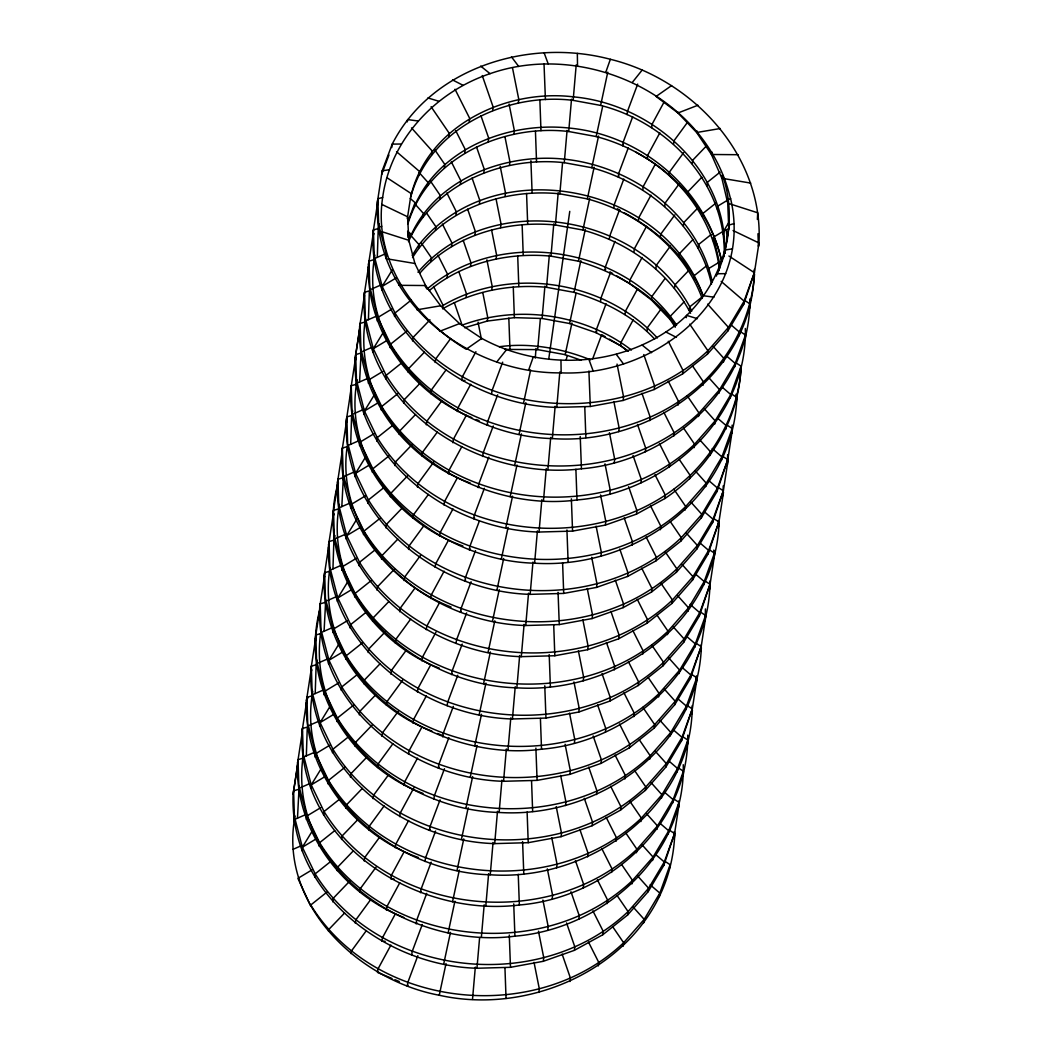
<?xml version="1.0" encoding="UTF-8"?>
<svg xmlns="http://www.w3.org/2000/svg" width="1052" height="1052" viewBox="0 0 1052 1052"><rect width="100%" height="100%" fill="white"/><g stroke="black" fill="none" stroke-linecap="round" stroke-linejoin="round"><path stroke-width="1.5" d="M674.582 831.79L674.7 834.959C669.769 950.6 544.844 1018.888 439.249 995.245C358.022 980.043 278.07 904.062 295.073 815.957M297.479 818.193L299.149 786.331M303.581 755.178L302.844 758.255C288.393 871.516 412.647 949.864 514.928 936.162C602.296 929.153 685.72 856.17 683.248 764.712M306.342 755.875L307.276 727.09L302.476 728.484L301.977 731.942C297.782 843.717 416.973 917.765 519.359 904.996C606.215 897.974 689.126 826.004 687.745 735.138M312.812 691.322C294.205 792.524 396.854 872.66 490.245 874.764C587.976 881.707 692.4 809.448 692.242 705.563M315.205 693.557L316.152 664.772L317.244 660.169M321.32 630.543L320.584 633.62C306.987 733.428 406.927 810.106 499.121 812.46C595.919 818.732 697.108 750.313 701.316 648.019L701.184 644.837M324.082 631.239L325.752 599.39M330.183 568.225L329.447 571.302C315.008 684.563 439.249 762.91 541.53 749.208C627.899 742.16 710.231 671.202 709.982 580.941M332.945 568.922L333.892 540.149L334.983 535.534M339.415 504.381C320.807 605.584 423.456 685.72 516.861 687.824C613.658 694.11 714.847 625.677 719.055 523.383L718.555 526.842L718.292 520.49M341.821 506.604L343.491 474.754M350.684 444.299L351.618 415.514L352.722 410.898M357.154 379.746C338.547 480.948 441.196 561.084 534.6 563.188C631.384 569.474 732.587 501.054 736.794 398.747L736.663 395.578M359.56 381.981L361.23 350.119M365.662 318.966L364.926 322.043C350.487 435.304 474.728 513.652 577.009 499.95C664.377 492.941 747.801 419.958 745.329 328.5M368.424 319.663L369.357 290.878L364.557 292.272L364.058 295.73C359.863 407.505 479.055 481.553 581.44 468.784C668.296 461.762 751.207 389.792 749.826 298.926M374.893 255.11C356.286 356.312 458.935 436.448 552.326 438.566C646.98 445.575 748.8 377.26 754.034 277.583L754.337 269.365M377.3 257.345L378.233 228.56L379.325 223.958M732.442 248.864L725.393 249.929L724.894 253.387L728.747 228.468L727.734 203.181L721.896 178.288L722.395 174.816C742.607 232.584 716.675 299.268 665.863 331.985C611.62 367.635 538.466 369.383 481.737 338.389L466.194 349.251C414.304 318.23 372.895 260.238 382.665 197.408C390.542 139.456 435.475 91.866 490.061 73.666C585.254 40.2 705.642 96.192 729.983 196.763L730.614 198.683C754.258 299.583 654.896 376.853 561.15 372.855C468.179 374.118 373.25 300.412 377.366 202.26L377.852 198.802L382.665 197.408M475.32 967.117L472.506 999.4M479.62 937.556L476.95 968.248C384.769 965.815 289.116 892.32 293.113 794.26L297.94 762.792L293.113 794.26M484.183 904.799L481.382 937.082M488.628 873.647L485.814 905.93M493.059 842.481L490.245 874.764M497.491 811.329L494.69 843.612C402.508 841.192 306.855 767.697 310.853 669.624L311.339 666.166L316.152 664.772M535.271 358.101L536.033 348.488M501.922 780.163L499.121 812.46M540.347 318.94L537.664 349.619L505.157 349.409M506.354 749.011L503.553 781.294C411.371 778.874 315.718 705.379 319.716 607.32L320.202 603.848L325.015 602.454M544.91 286.183L542.096 318.467L514.375 317.651L487.273 321.07L464.629 327.724M510.799 717.858L507.984 750.142M549.341 255.018L546.54 287.301C510.693 283.961 473.926 290.746 442.616 308.841L443.116 305.382L433.542 286.407M515.23 686.693L512.416 718.976C420.248 716.557 324.581 643.061 328.579 545.002L329.079 541.53L333.892 540.149M553.773 223.866L550.972 256.149C507.971 252.112 462.696 262.658 429.137 290.694M519.662 655.541L516.861 687.824M558.204 192.7L555.403 224.983C506.249 220.276 452.807 235.122 419.735 273.31M524.093 624.375L521.292 656.658C429.111 654.239 333.458 580.743 337.455 482.684L337.942 479.225L342.755 477.832M562.518 163.152L559.835 193.831C504.579 188.203 442.866 208.822 412.555 257.582M528.538 593.223L525.724 625.506C433.542 623.086 337.889 549.591 341.887 451.518L342.387 448.06L347.186 446.666C336.772 516.4 388.162 582.821 451.058 607.043M567.081 130.395L564.266 162.679C503.329 155.933 434.41 183.298 408.478 241.671M532.97 562.07L530.155 594.354C437.987 591.921 342.321 518.426 346.318 420.366L346.818 416.908L351.618 415.514M571.512 99.23L568.711 131.513C503.29 123.781 428.059 157.392 407.913 223.774M537.401 530.905L534.6 563.188M576.207 64.869L573.143 100.361C505.973 92.181 429.374 128.318 410.688 197.04C426.691 126.253 505.604 88.486 573.629 96.889C652.201 103.964 727.695 170.529 724.67 253.006M541.833 499.753L539.032 532.036C446.85 529.603 351.197 456.121 355.195 358.048L360.021 326.593L355.195 358.048M546.264 468.587L543.463 500.87M550.709 437.435L547.895 469.718M555.14 406.269L552.326 438.566M559.835 371.921L556.771 407.4C464.589 404.981 368.936 331.485 372.934 233.426L373.421 229.954L378.233 228.56M403.81 917.397C342.018 893.608 294.797 830.528 297.545 763.108L298.032 759.636L302.844 758.255M418.486 857.525C354.024 834.867 303.528 770.537 306.408 700.79L306.908 697.318L311.721 695.937M315.284 638.472L320.11 607.004L319.624 610.476C299.557 686.654 351.5 767.158 422.996 793.379M431.859 731.061C369.383 707.588 321.373 644.153 324.147 576.154L324.647 572.696L329.447 571.302M333.024 513.836L337.85 482.381L337.363 485.84C317.441 561.452 368.502 641.51 439.276 668.138M462.827 545.935C398.366 523.291 347.87 458.961 350.75 389.214L351.25 385.742L356.063 384.361M470.244 483.013C406.427 460.105 356.786 396.052 359.626 326.896L360.113 323.424L364.926 322.043M471.848 417.657C411.477 393.172 365.794 330.907 368.489 264.578L368.989 261.12L373.802 259.726M301.885 735.098L302.371 731.64L297.545 763.108M306.316 703.946L306.645 701.631M324.055 579.31L324.542 575.852L319.716 607.32M328.487 548.158L328.816 545.843M341.795 454.688L342.281 451.216L337.455 482.684M346.226 423.522L346.555 421.221M363.966 298.899L364.452 295.428L359.626 326.896M368.397 267.734L368.726 265.433M294.586 822.69L293.6 790.802L298.413 789.408M299.031 791.538L298.032 759.636M303.463 760.372L302.476 728.484M307.894 729.22L306.908 697.318M312.326 698.068L311.339 666.166M316.77 666.902L315.771 635.013L320.584 633.62M321.202 635.75L320.202 603.848M325.633 604.584L324.647 572.696M330.065 573.432L329.079 541.53M334.497 542.28L333.51 510.378L338.323 508.984M338.941 511.114L337.942 479.225M343.373 479.962L342.387 448.06M347.804 448.796L346.818 416.908M352.236 417.644L351.25 385.742M356.681 386.478L355.681 354.59L360.494 353.196M361.112 355.326L360.113 323.424M365.544 324.174L364.557 292.272M369.975 293.008L368.989 261.12M374.407 261.856L373.421 229.954M378.851 230.69L377.852 198.802M391.725 147.569L392.225 144.111C431.754 66.802 529.919 37.833 610.357 59.293C692.637 79.387 763.673 155.183 758.965 242.959L758.466 246.431L757.953 233.728M301.858 850.673L302.358 847.215L295.086 819.232L304.87 814.958M306.29 819.508L306.789 816.05L299.518 788.079L309.301 783.793M310.721 788.356L311.221 784.897L303.949 756.914L313.733 752.64M315.166 757.203L315.653 753.732L308.394 725.762L319.65 720.83M319.598 726.038L320.084 722.579L312.825 694.596L324.082 689.678M324.029 694.885L324.529 691.427L317.257 663.444L327.04 659.17M328.461 663.72L328.96 660.261L321.688 632.291L331.472 628.005M332.905 632.568L333.392 629.109L326.12 601.126L337.39 596.208M337.337 601.415L337.823 597.944L330.565 569.974L341.821 565.042M341.768 570.25L342.255 566.791L334.996 538.808L346.253 533.89M346.2 539.097L346.7 535.626L339.428 507.656L349.211 503.382M350.632 507.932L351.131 504.473L343.859 476.49L355.129 471.572M355.076 476.78L355.563 473.321L348.304 445.338L359.56 440.42M359.508 445.614L359.994 442.156L352.736 414.186L363.992 409.254M363.939 414.462L364.439 411.003L357.167 383.02L366.951 378.746M368.371 383.309L368.871 379.838L361.599 351.868L371.382 347.594M372.816 352.144L373.302 348.685L366.03 320.702L375.814 316.428M377.247 320.991L377.734 317.533L370.475 289.55L381.731 284.632M381.679 289.826L382.165 286.368L374.906 258.397L386.163 253.466M386.11 258.674L386.61 255.215L379.338 227.232L381.731 226.193M407.295 121.874L407.624 119.573L417.854 120.967M310.629 905.877L297.913 878.367L311.944 869.925M314.693 877.315L315.179 873.857L302.358 847.215L312.483 830.725M319.124 846.163L319.611 842.705L306.789 816.05L320.807 807.607M323.556 814.998L324.055 811.539L311.221 784.897L321.347 768.407M327.987 783.845L328.487 780.387L315.653 753.732L329.67 745.289M332.432 752.693L332.919 749.221L320.084 722.579L330.223 706.089M336.864 721.527L337.35 718.069L324.529 691.427L338.547 682.972M341.295 690.375L341.795 686.903L328.96 660.261L339.086 643.771M345.727 659.209L346.226 655.751L333.392 629.109L347.41 620.654M350.171 628.057L350.658 624.599L337.823 597.944L347.962 581.454M354.603 596.892L355.089 593.433L342.255 566.791L356.286 558.349M359.034 565.739L359.521 562.281L346.7 535.626L356.825 519.149M363.466 534.587L363.966 531.115L351.131 504.473L365.149 496.031M367.898 503.421L368.397 499.963L355.563 473.321L365.702 456.831M372.342 472.269L372.829 468.811L359.994 442.156L374.025 433.713M376.774 441.104L377.26 437.645L364.439 411.003L374.565 394.513M381.205 409.951L381.705 406.493L368.871 379.838L382.889 371.395M385.637 378.799L386.137 375.327L373.302 348.685L383.441 332.195M390.082 347.633L390.568 344.175L377.734 317.533L391.765 309.078M394.513 316.481L395 313.009L382.165 286.368L392.304 269.877M398.945 285.316L399.313 282.725M410.148 237.252C434.91 179.195 504.684 152.658 564.766 159.207C632.081 166.269 698.133 213.937 712.375 282.304M414.58 206.1C439.341 148.043 509.115 121.493 569.198 128.055C641.089 134.748 704.814 188.308 721.12 259.081L721.738 260.988L719.358 262.04L719.055 270.246M419.025 174.934L419.511 171.476L396.565 151.725M418.538 248.101L419.025 244.643C494.374 150.515 664.259 184.126 703.354 296.48C689.402 259.265 658.762 231.256 624.323 212.859M422.97 216.949L423.469 213.49L414.698 203.694M427.401 185.796L427.901 182.325L419.13 172.541M431.833 154.631L432.333 151.172L411.516 127.923M328.513 931.217L328.763 929.495L344.596 913.018M332.695 901.801L333.195 898.329L350.158 880.682M337.14 870.635L337.626 867.177L353.472 850.7M341.571 839.483L342.058 836.011L357.904 819.547M346.003 808.317L346.502 804.859L362.335 788.395M350.434 777.165L350.934 773.707L366.767 757.23M354.879 746.013L355.366 742.541L372.329 724.894M359.311 714.847L359.797 711.389L375.643 694.912M363.742 683.695L364.229 680.223L380.074 663.759M368.174 652.529L368.673 649.071L385.637 631.424M372.605 621.377L373.105 617.918L388.938 601.442M377.05 590.211L377.536 586.753L394.513 569.106M381.482 559.059L381.968 555.601L397.814 539.124M385.913 527.907L386.4 524.435L402.245 507.971M390.345 496.741L390.844 493.283L407.808 475.635M394.776 465.589L395.276 462.117L412.239 444.483M399.221 434.423L399.707 430.965L415.553 414.501M403.652 403.271L404.139 399.813L419.985 383.336M408.084 372.119L408.584 368.647L424.416 352.183M412.515 340.953L413.015 337.495L429.979 319.847M417.197 308.065L416.96 309.801L440.656 305.79L459.553 323.595L481.737 338.389M431.004 261.396L431.504 257.924L421.51 243.314M435.449 230.23L435.936 226.772L426.862 213.49M439.881 199.078L440.367 195.619L430.386 180.997M444.312 167.912L444.812 164.454L434.818 149.844M448.744 136.76L449.243 133.302L431.083 106.725M447.061 277.675L447.547 274.217L437.974 255.241M451.492 246.523L451.979 243.065L442.419 224.089M455.924 215.371L456.423 211.899L446.85 192.924M460.355 184.205L460.855 180.747L451.282 161.771M464.8 153.053L465.286 149.581L455.713 130.606M469.231 121.887L469.718 118.429L455.003 89.236M351.039 953.625L351.407 951.034L366.385 930.573M355.352 923.34L355.839 919.869L370.817 899.407M359.784 892.175L360.271 888.716L376.182 866.979M364.216 861.023L364.702 857.551L379.68 837.103M368.647 829.857L369.147 826.399L384.112 805.937M373.079 798.705L373.578 795.246L388.556 774.785M377.523 767.539L378.01 764.081L392.988 743.619M381.955 736.387L382.441 732.928L398.353 711.191M386.386 705.234L386.886 701.763L402.784 680.026M390.818 674.069L391.318 670.611L406.282 650.149M395.25 642.917L395.749 639.458L410.727 618.997M399.694 611.751L400.181 608.293L415.159 587.831M404.126 580.599L404.612 577.14L420.524 555.403M408.557 549.446L409.057 545.975L424.022 525.513M412.989 518.281L413.489 514.822L428.466 494.361M417.434 487.129L417.92 483.657L433.832 461.92M421.865 455.963L422.352 452.505L437.33 432.043M426.297 424.811L426.783 421.352L441.761 400.891M430.728 393.645L431.228 390.187L446.193 369.725M435.16 362.493L435.659 359.034L450.637 338.573M439.723 330.473L439.604 331.341L459.553 323.595M466.049 297.453L466.536 293.995L458.764 271.495M470.481 266.287L470.98 262.829L463.196 240.343M474.912 235.135L475.412 231.677L467.64 209.19M479.357 203.983L479.843 200.511L472.072 178.025M483.788 172.817L484.275 169.359L476.503 146.872M488.22 141.665L488.707 138.193L480.935 115.707M492.652 110.499L493.151 107.041L482.263 75.56M386.373 910.098L386.873 906.64L399.786 882.773M395.25 847.781L395.736 844.322L408.649 820.455M399.681 816.628L400.168 813.157L413.844 787.895M404.113 785.463L404.612 782.004L417.512 758.137M408.544 754.31L409.044 750.852L421.957 726.971M412.989 723.145L413.475 719.686L426.389 695.819M417.42 691.992L417.907 688.534L430.82 664.667M421.852 660.84L422.352 657.368L436.015 632.094M426.284 629.675L426.783 626.216L439.697 602.349M430.728 598.522L431.215 595.051L444.128 571.183M435.16 567.357L435.646 563.898L448.56 540.031M439.591 536.204L440.078 532.746L452.991 508.879M444.023 505.039L444.523 501.58L457.423 477.713M448.454 473.887L448.954 470.428L461.867 446.561M452.899 442.734L453.386 439.263L466.299 415.395M457.331 411.569L457.817 408.11L470.731 384.243M487.273 321.07L487.76 317.612L482.776 292.548M491.705 289.918L492.204 286.46L486.892 259.831M496.136 258.753L496.636 255.294L491.639 230.23M500.568 227.6L501.068 224.142L496.071 199.078M505.013 196.448L505.499 192.976L500.2 166.347M509.444 165.282L509.931 161.824L504.947 136.76M513.876 134.13L514.375 130.672L509.063 104.03M518.307 102.964L518.807 99.506L512.561 68.183M411.687 954.979L412.174 951.521L422.299 924.498M424.995 861.509L425.481 858.051L435.594 831.027M433.858 799.191L434.358 795.733L444.47 768.71M447.166 705.721L447.652 702.263L457.765 675.239M456.029 643.403L456.529 639.945L466.641 612.922M482.631 456.463L483.131 452.991L493.243 425.968M491.508 394.145L491.994 390.687L502.672 362.164M509.944 348.804L508.826 318.125M514.375 317.651L513.271 286.972M518.807 286.486L517.702 255.82M523.238 255.334L522.134 224.655M527.683 224.181L526.565 193.502M532.115 193.016L530.905 160.746M536.546 161.863L535.442 131.184M540.978 130.698L539.873 100.032M545.423 99.546L544.029 64.067M439.249 995.245L446.022 963.553M443.681 964.079L450.466 932.401M448.113 932.927L454.898 901.248M452.544 901.761L459.329 870.083M456.976 870.609L463.761 838.931M461.42 839.457L468.193 807.765M465.852 808.291L472.637 776.613M470.283 777.139L477.069 745.46M474.715 745.973L481.5 714.295M479.147 714.821L485.932 683.142M483.591 683.655L490.377 651.977M488.023 652.503L494.808 620.825M492.454 621.351L499.24 589.659M496.886 590.185L503.671 558.507M501.331 559.033L508.103 527.354M505.762 527.867L512.548 496.189M510.194 496.715L516.979 465.037M514.625 465.563L521.411 433.871M519.057 434.397L525.842 402.719M523.501 403.245L530.629 369.988M548.697 359.363L569.763 211.36M581.322 360.271L565.161 354.669L571.946 322.99M628.373 351.237L620.588 345.713L596.037 332.682L569.592 323.516L576.036 293.403M654.646 339.112C633.159 315.968 604.045 301.188 574.037 292.364L580.822 260.672M675.884 325.647C652.674 293.258 616.143 272.402 578.468 261.198L585.254 229.52M690.572 313.259C668.848 271.561 627.755 242.368 582.9 230.046L589.685 198.368M702.197 298.452C683.866 248.469 637.854 212.609 587.332 198.881L594.117 167.202M711.507 284.211C698.923 226.114 647.73 182.719 591.776 167.728L598.549 136.05M721.738 260.988C707.628 199.459 656.422 152.29 596.208 136.563L602.638 106.462M724.184 256.464C726.945 184.245 668.165 122.426 600.639 105.41L607.767 72.167M600.468 301.529L600.955 298.058L610.515 272.547M609.332 239.212L609.831 235.753L619.378 210.229M613.763 208.046L614.263 204.588L623.81 179.064M627.071 114.576L627.571 111.117L637.683 84.094M506.051 998.466L504.947 967.801M476.95 968.248L510.483 967.314L509.286 935.044M514.928 936.162L513.718 903.878M519.359 904.996L518.241 874.317M523.791 873.844L522.581 841.561M494.69 843.612L528.222 842.678L527.118 812.012M532.654 811.526L531.549 780.847M503.553 781.294L537.099 780.374L535.889 748.09M541.53 749.208L540.412 718.529M512.416 718.976L545.962 718.056L544.765 685.772M550.393 686.89L549.197 654.62M521.292 656.658L554.825 655.738L553.72 625.059M525.724 625.506L559.269 624.572L558.06 592.302M530.155 594.354L563.701 593.42L562.596 562.741M568.133 562.268L566.936 529.984M539.032 532.036L572.564 531.102L571.367 498.832M577.009 499.95L575.891 469.271M581.44 468.784L580.231 436.514M585.872 437.632L584.767 406.953M556.771 407.4L590.303 406.48L588.91 371.001M627.045 350.566L620.588 345.713L621.088 342.255L633.238 319.782M625.033 314.548L625.519 311.09L637.67 288.629M675.266 327.211L670.045 319.453L651.398 299.912L629.464 283.396L629.951 279.937L642.101 257.477M633.896 252.243L634.382 248.772L646.533 226.311M638.327 221.078L638.827 217.619L650.978 195.159M642.759 189.925L643.259 186.467L655.409 163.994M718.858 265.498C712.388 221.328 684.339 182.667 647.204 158.76L647.69 155.301L659.841 132.841M651.635 127.608L652.122 124.149L664.272 101.676M538.848 992.457L539.347 988.998L534.035 962.37M510.483 967.314L543.279 961.304L543.779 957.833L538.466 931.204M547.724 930.139L548.21 926.681L542.911 900.052M552.155 898.987L552.642 895.528L547.342 868.886M556.587 867.821L557.073 864.363L551.774 837.734M528.222 842.678L561.018 836.669L561.518 833.21L556.206 806.582M565.45 805.516L565.95 802.045L560.637 775.416M537.099 780.374L569.895 774.351L570.381 770.892L565.082 744.264M574.326 743.199L574.813 739.727L569.513 713.098M545.962 718.056L578.758 712.033L579.257 708.575L573.945 681.946M583.189 680.881L583.689 677.422L578.376 650.793M554.825 655.738L587.634 649.715L588.121 646.257L582.821 619.628M559.269 624.572L592.066 618.563L592.552 615.104L587.253 588.476M563.701 593.42L596.497 587.41L596.984 583.939L591.684 557.31M600.929 556.245L601.428 552.787L596.116 526.158M572.564 531.102L605.36 525.093L605.86 521.634L600.547 494.992M609.805 493.927L610.292 490.469L604.992 463.84M614.236 462.775L614.723 459.316L609.424 432.688M618.668 431.622L619.168 428.151L613.855 401.522M590.303 406.48L623.1 400.457L623.599 396.998L617.037 364.097M646.967 331.078L647.453 327.606L661.498 308.433M651.398 299.912L651.898 296.454L664.995 278.556M655.83 268.76L656.33 265.301L670.361 246.115M660.275 237.594L660.761 234.136L674.805 214.963M664.706 206.442L665.193 202.983L679.237 183.798M669.138 175.29L669.624 171.818L683.668 152.645M673.569 144.124L674.069 140.666L687.166 122.768M678.132 112.104L678.001 112.972L696.648 132.499L711.428 154.486L721.896 178.288M569.908 981.516L570.408 978.044L562.11 954.059M543.279 961.304L574.339 950.351L574.839 946.892L566.541 922.906M578.784 919.198L579.271 915.74L570.973 891.741M583.216 888.033L583.702 884.574L575.418 860.589M587.647 856.88L588.134 853.422L579.849 829.436M561.018 836.669L592.079 825.728L592.578 822.256L584.281 798.271M596.51 794.562L597.01 791.104L588.712 767.118M569.895 774.351L600.955 763.41L601.442 759.952L593.144 735.953M605.387 732.245L605.873 728.786L597.589 704.801M578.758 712.033L609.818 701.092L610.318 697.634L602.02 673.635M614.25 669.94L614.749 666.468L606.452 642.483M587.634 649.715L618.681 638.774L619.181 635.316L610.883 611.33M592.066 618.563L623.126 607.622L623.612 604.15L615.328 580.165M596.497 587.41L627.557 576.457L628.044 572.998L619.76 549.012M631.989 545.304L632.489 541.846L624.191 517.847M605.36 525.093L636.421 514.139L636.92 510.68L628.623 486.695M640.865 482.986L641.352 479.528L633.054 455.542M645.297 451.834L645.783 448.362L637.499 424.377M649.728 420.668L650.215 417.21L641.93 393.224M623.1 400.457L654.16 389.516L654.66 386.058L643.771 354.563M670.045 319.453L670.532 315.995L684.116 301.871M674.477 288.301L674.976 284.829L688.547 270.719M678.908 257.135L679.408 253.677L692.979 239.554M683.353 225.983L683.839 222.511L698.554 207.218M687.784 194.817L688.271 191.359L701.855 177.236M692.216 163.665L692.716 160.206L706.287 146.083M696.897 130.777L696.648 132.499L720.357 128.502M686.259 317.704L686.588 315.39L697.41 318.664M689.257 310.274L689.757 306.816C638.511 212.32 489.561 188.558 417.973 272.231M693.702 279.122L694.188 275.663L706.747 265.656M698.133 247.97L698.62 244.498L711.178 234.491M702.565 216.804L703.052 213.346L715.61 203.338M706.997 185.652L707.496 182.18L720.041 172.186M711.809 151.896L711.428 154.486L738.123 154.71M598.286 965.946L598.785 962.475L588.476 942.04M574.339 950.351L602.73 934.781L603.217 931.322L592.907 910.887M607.162 903.629L607.648 900.17L597.352 879.735M611.593 872.463L612.093 869.005L601.783 848.569M616.025 841.311L616.525 837.852L606.215 817.417M592.079 825.728L620.47 810.158L620.956 806.687L610.647 786.252M624.901 778.993L625.388 775.534L615.091 755.099M600.955 763.41L629.333 747.841L629.819 744.382L619.523 723.947M633.764 716.675L634.264 713.217L623.954 692.781M609.818 701.092L638.196 685.523L638.695 682.064L628.386 661.629M642.64 654.37L643.127 650.899L632.817 630.464M618.681 638.774L647.072 623.205L647.559 619.746L637.262 599.311M623.126 607.622L651.504 592.052L652.003 588.581L641.694 568.146M627.557 576.457L655.935 560.887L656.435 557.428L646.125 536.993M660.38 529.735L660.866 526.276L650.557 505.841M636.421 514.139L664.811 498.569L665.298 495.111L654.988 474.676M669.243 467.417L669.73 463.958L659.433 443.523M673.674 436.264L674.174 432.793L663.865 412.358M678.106 405.099L678.606 401.64L668.296 381.205M654.16 389.516L682.551 373.947L683.037 370.488L668.309 341.295M708.601 271.758L709.087 268.299L718.911 262.382M713.032 240.592L713.519 237.134L723.342 231.23M717.464 209.44L717.964 205.982L727.774 200.064M716.478 276.058L716.807 273.744L725.735 273.651M723.303 234.346L723.789 230.875L728.839 222.406M623.139 946.195L623.639 942.737L644.192 919.382L659.841 893.109L670.124 864.691L664.759 861.18M602.73 934.781L627.571 915.043L628.07 911.571L648.624 888.23L664.285 861.956L674.556 833.539L669.19 830.028M632.002 883.877L632.502 880.419L653.068 857.064L668.717 830.791L678.987 802.374L673.635 798.862M636.447 852.725L636.933 849.266L657.5 825.912L673.148 799.638L683.419 771.221L678.067 767.71M640.878 821.559L641.365 818.101L661.932 794.747L677.58 768.486L687.863 740.056L682.498 736.545M620.47 810.158L645.31 790.407L645.81 786.949L666.363 763.594L682.025 737.321L692.295 708.903L686.93 705.392M649.741 759.255L650.241 755.783L670.795 732.442L686.456 706.168L696.726 677.751L691.374 674.24M629.333 747.841L654.186 728.089L654.673 724.631L675.239 701.276L690.888 675.003L701.158 646.585L695.806 643.074M658.618 696.937L659.104 693.465L679.671 670.124L695.319 643.85L705.59 615.433L700.237 611.922M638.196 685.523L663.049 665.771L663.536 662.313L684.102 638.958L699.751 612.698L710.034 584.268L704.669 580.757M667.481 634.619L667.981 631.161L688.534 607.806L704.196 581.532L714.466 553.115L709.101 549.604M647.072 623.205L671.912 603.453L672.412 599.995L692.966 576.654L708.627 550.38L718.897 521.963L713.545 518.452M651.504 592.052L676.357 572.301L676.844 568.843L697.41 545.488L713.059 519.215L723.329 490.797L717.977 487.286M655.935 560.887L680.789 541.149L681.275 537.677L701.842 514.336L717.49 488.062L727.774 459.645L722.408 456.134M685.22 509.983L685.72 506.525L706.273 483.17L721.935 456.897L732.205 428.48L726.84 424.969M689.652 478.831L690.151 475.373C719.463 446.955 738.425 408.478 741.226 367.595L740.726 371.054C737.518 422.786 707.523 470.047 664.811 498.569M694.096 447.665L694.583 444.207L715.15 420.853L730.798 394.592L741.068 366.162L735.716 362.664M698.528 416.513L699.015 413.055L719.581 389.7L735.23 363.427L745.5 335.009L740.148 331.498M702.96 385.361L703.446 381.889C732.757 353.485 751.733 315.008 754.521 274.125M682.551 373.947L707.391 354.195L707.891 350.737L728.444 327.382L744.106 301.109L754.376 272.692L728.918 256.017M728.747 228.468L729.233 224.996L734.046 223.616M643.706 922.841L644.192 919.382L633.238 907.153M627.571 915.043L648.137 891.688L648.624 888.23L637.67 875.987M652.569 860.536L653.068 857.064L642.101 844.835M657 829.37L657.5 825.912L646.546 813.683M661.432 798.218L661.932 794.747L650.978 782.517M645.31 790.407L665.877 767.053L666.363 763.594L655.409 751.365M670.308 735.9L670.795 732.442L659.841 720.199M654.186 728.089L674.74 704.735L675.239 701.276L664.285 689.047M679.171 673.582L679.671 670.124L668.717 657.881M663.049 665.771L683.616 642.43L684.102 638.958L673.148 626.729M688.047 611.265L688.534 607.806L677.58 595.577M671.912 603.453L692.479 580.112L692.966 576.654L682.012 564.411M676.357 572.301L696.911 548.947L697.41 545.488L686.456 533.259M680.789 541.149L701.342 517.794L701.842 514.336L690.888 502.093M705.787 486.642L706.273 483.17L695.319 470.941M710.218 455.477L710.705 452.018L699.751 439.789M714.65 424.324L715.15 420.853L704.196 408.623M719.081 393.159L719.581 389.7L708.627 377.471M723.526 362.006L724.013 358.548L713.059 346.305M707.391 354.195L727.958 330.841L728.444 327.382L707.628 304.146M659.354 896.58L659.841 893.109L650.189 884.798M648.137 891.688L663.786 865.415L664.285 861.956L655.83 854.684M668.217 834.262L668.717 830.791L660.261 823.519M672.662 803.097L673.148 799.638L664.693 792.366M677.093 771.944L677.58 768.486L669.125 761.201M665.877 767.053L681.525 740.792L682.025 737.321L673.569 730.049M685.957 709.627L686.456 706.168L678.001 698.896M674.74 704.735L690.401 678.474L690.888 675.003L682.432 667.731M694.833 647.309L695.319 643.85L686.864 636.578M683.616 642.43L699.264 616.156L699.751 612.698L690.099 604.374M703.696 584.991L704.196 581.532L695.74 574.26M692.479 580.112L708.127 553.839L708.627 550.38L700.172 543.108M696.911 548.947L712.572 522.686L713.059 519.215L704.603 511.943M701.342 517.794L717.004 491.521L717.49 488.062L709.035 480.79M721.435 460.368L721.935 456.897L712.27 448.586M725.867 429.203L726.367 425.744L717.911 418.472M730.298 398.05L730.798 394.592L722.343 387.307M734.743 366.898L735.23 363.427L726.774 356.155M739.175 335.733L739.661 332.274L731.206 325.002M727.958 330.841L743.606 304.58L744.106 301.109L721.146 281.371M669.624 868.15L670.124 864.691M663.786 865.415L674.556 833.539M678.501 805.845L678.987 802.374M682.932 774.68L683.419 771.221M687.364 743.527L687.863 740.056M681.525 740.792L692.295 708.903M696.24 681.209L696.726 677.751M690.401 678.474L701.158 646.585M705.103 618.892L705.59 615.433M699.264 616.156L710.034 584.268M713.966 556.574L714.466 553.115M708.127 553.839L718.897 521.963M712.572 522.686L723.329 490.797M717.004 491.521L727.774 459.645M731.705 431.951L732.205 428.48M736.15 400.786L736.637 397.327L731.271 393.816M740.582 369.633L741.068 366.162M745.013 338.468L745.5 335.009M749.445 307.315L749.944 303.857L744.579 300.346M743.606 304.58L754.376 272.692M674.7 834.959L674.214 838.431L673.951 832.079M679.013 800.625L678.645 807.265L678.514 804.096M683.077 776.113L683.576 772.641M687.521 744.947L688.008 741.489M692.44 710.337L691.953 713.795L691.69 707.444M696.753 676.002L696.385 682.63L696.122 676.291M701.316 648.019L700.816 651.477L700.685 648.308M705.261 620.325L705.419 608.924M710.179 585.701L709.692 589.159L709.561 585.99M714.492 551.366L714.124 558.007L713.795 550.064M723.224 485.879L722.987 495.689L722.856 492.507M727.432 464.537L727.655 454.714M732.153 425.153L731.863 433.371L731.666 428.611M736.794 398.747L736.295 402.219L735.966 394.276M745.158 339.901L745.658 336.443M749.603 308.736L750.089 305.277M753.876 276.163L758.965 242.959L733.06 230.533M727.274 463.104L732.35 429.913M722.842 494.256L727.918 461.065M718.411 525.421L723.487 492.231M709.535 587.739L714.61 554.549M700.671 650.057L705.747 616.853M691.795 712.362L696.884 679.171M674.056 836.997L679.145 803.807M377.366 202.26L382.192 170.805L392.225 144.111L401.141 144.019M372.934 233.426L377.76 201.958L377.273 205.416L378.378 202.457M368.489 264.578L373.328 233.11L372.829 236.582L373.947 233.61M364.058 295.73L368.647 265.827M350.75 389.214L355.589 357.746L355.089 361.204L356.207 358.245M346.318 420.366L350.908 390.463M341.887 451.518L346.726 420.064M328.579 545.002L333.418 513.534L332.919 516.992L334.036 514.034M324.147 576.154L328.737 546.251M310.853 669.624L315.679 638.169L315.192 641.628L316.297 638.669M306.408 700.79L311.247 669.322L310.748 672.78L311.865 669.822M301.977 731.942L306.566 702.039M407.334 218.671L411.174 193.568L387.057 177.775M566.121 360.428L567.159 355.721M605.834 72.115L610.357 59.293M528.683 369.949L533.219 357.128M717.385 274.23L724.368 254.873M388.951 154.986L381.705 174.264L382.192 170.805L389.253 169.74M337.363 485.84L338.468 482.868M306.816 700.487L307.92 697.515M497.675 394.816L487.563 421.839L487.076 425.297L487.826 424.35M488.812 457.133L478.699 484.157L478.2 487.615L478.962 486.668M484.38 488.286L474.268 515.309L473.768 518.781L474.531 517.821M479.383 520.95L469.823 546.475L469.337 549.933L470.086 548.986M632.686 116.759L623.126 142.27L622.639 145.741L623.389 144.781M475.504 550.604L465.392 577.627L464.905 581.085L465.655 580.139M628.254 147.911L618.694 173.435L618.208 176.894L618.957 175.947M471.072 581.769L460.96 608.792L460.46 612.251L461.223 611.304M462.209 644.074L452.084 671.097L451.597 674.569L452.36 673.609M614.947 241.381L605.387 266.906L604.9 270.364L605.663 269.417M453.333 706.392L443.221 733.415L442.734 736.873L443.484 735.927M606.083 303.699L596.523 329.223L596.037 332.682L596.786 331.735M448.902 737.557L438.789 764.58L438.289 768.039L439.052 767.092M592.657 358.877L601.639 334.852M440.038 799.862L429.913 826.885L429.426 830.357L430.176 829.41M431.162 862.18L421.05 889.203L420.55 892.675L421.313 891.715M426.731 893.345L416.618 920.368L416.119 923.827L416.881 922.88M417.854 955.663L407.742 982.686L407.255 986.145L408.005 985.198M407.86 221.788L415.08 202.628L410.241 198.473M408.978 238.212L410.648 233.794L408.229 231.716M475.925 351.684L462.262 376.958L461.762 380.416L464.984 380.443M404.218 851.607L391.305 875.474L390.818 878.933L394.04 878.972M395.342 913.925L382.441 937.792L381.942 941.251L385.177 941.29M390.91 945.077L377.997 968.945L377.51 972.416L392.028 978.491M412.187 255.478L419.025 244.643L410.267 234.859M632.265 82.477L642.101 70.129M496.702 362.033L506.538 349.685M411.319 300.004L395 313.009C459.198 417.118 620.115 434.121 707.891 350.737L689.731 324.161M406.887 331.17L390.568 344.175C454.766 448.283 615.683 465.286 703.446 381.889L692.558 365.951M402.456 362.322L386.137 375.327C450.322 479.436 611.251 496.439 699.015 413.055L687.219 395.776M398.024 393.487L381.705 406.493C445.89 510.601 606.807 527.591 694.583 444.207L683.695 428.269M392.33 425.639L377.26 437.645C441.459 541.754 602.375 558.757 690.151 475.373L679.25 459.422M389.148 455.792L372.829 468.811C437.027 572.906 597.944 589.909 685.72 506.525L673.911 489.259M384.716 486.958L368.397 499.963C432.596 604.072 593.512 621.074 681.275 537.677L670.387 521.739M380.285 518.11L363.966 531.115C428.151 635.224 589.081 652.227 676.844 568.843L665.048 551.564M375.853 549.275L359.521 562.281C423.719 666.389 584.636 683.379 672.412 599.995L660.603 582.729M702.315 296.809L689.757 306.816L691.716 311.274M371.409 580.428L355.089 593.433C419.288 697.542 580.204 714.545 667.981 631.161L657.079 615.21M366.977 611.593L350.658 624.599C414.856 728.694 575.773 745.697 663.536 662.313L651.74 645.047M362.545 642.746L346.226 655.751C410.425 759.86 571.341 776.863 659.104 693.465L648.216 677.527M358.114 673.898L341.795 686.903C405.98 791.012 566.897 808.015 654.673 724.631L642.877 707.365M353.682 705.064L337.35 718.069C401.548 822.177 562.465 839.167 650.241 755.783L639.34 739.845M349.238 736.216L332.919 749.221C397.117 853.33 558.033 870.333 645.81 786.949L634.908 770.998M344.806 767.381L328.487 780.387C392.685 884.495 553.602 901.485 641.365 818.101L629.569 800.835M340.375 798.534L324.055 811.539C388.241 915.648 549.17 932.651 636.933 849.266L626.045 833.316M334.681 830.699L319.611 842.705C383.809 946.8 544.726 963.803 632.502 880.419L621.601 864.481M331.498 860.852L315.179 873.857C379.377 977.966 540.294 994.968 628.07 911.571L617.169 895.633M327.067 892.004L310.748 905.009C374.946 1009.118 535.862 1026.121 623.639 942.737L612.737 926.786M671.61 85.58L656.067 96.455L678.001 112.972L697.949 105.239M382.165 286.368L396.196 277.925M373.302 348.685L387.32 340.243M364.439 411.003L378.457 402.561M355.563 473.321L369.581 464.866M346.7 535.626L360.718 527.183M337.823 597.944L351.855 589.501M328.96 660.261L342.978 651.819M320.084 722.579L334.115 714.137M311.221 784.897L325.239 776.455M302.358 847.215L316.376 838.76M443.116 305.382C510.812 265.84 604.361 280.463 657.329 337.955M730.614 198.683L728.221 199.722L727.734 203.181L757.716 212.793L757.361 219.434M723.789 230.875L729.141 228.547M293.035 849.345L301.911 845.466M499.279 346.752C530.169 342.452 561.847 348.343 590.619 359.876M400.51 285.329L425.626 285.539L440.656 305.79M703.749 295.783L713.979 297.177M723.5 178.551L750.707 183.087M387.715 258.937L414.909 263.487L425.626 285.539M573.143 100.361L600.639 105.41M568.711 131.513L596.208 136.563M564.266 162.679L591.776 167.728M559.835 193.831L587.332 198.881M555.403 224.983L582.9 230.046M550.972 256.149L578.468 261.198M546.54 287.301L574.037 292.364M542.096 318.467L569.592 323.516M537.664 349.619L565.161 354.669M427.94 97.954L438.763 101.229M381.85 231.664L408.833 240.316L414.909 263.487M476.214 419.485L479.12 420.695M437.671 733.494L442.037 735.322M394.934 979.714L399.3 981.542M381.679 204.338L407.584 216.765L408.833 240.316M452.544 79.939L463.104 85.33M665.863 331.985L676.423 337.39M636 152.185L647.204 158.76M617.327 208.743L620.128 210.387M609.858 271.889L612.658 273.533M616.853 275.992L629.464 283.396M602.388 335.023L605.189 336.666M609.384 339.138L620.588 345.713M631.41 350.027C584.11 313.693 517.926 304.475 462.104 325.147L454.332 302.66M480.685 66.092L490.061 73.666M642.193 345.109L651.569 352.683M511.496 56.887L518.728 66.486M616.288 354.379L623.52 363.966M425.258 286.433L427.073 289.09C500.016 226.588 623.507 246.194 676.62 325.042M544.042 52.6L548.197 63.87M588.936 359.534L593.078 370.804M713.519 237.134L719.358 262.04L719.607 268.352M478.029 322.136L481.461 339.375M726.182 229.836L727.458 239.185M407.676 231.216L408.005 237.489M753.771 271.232L754.034 277.583M740.595 367.884L740.726 371.054M577.338 53.402L577.522 65.816M560.966 360.442L561.15 372.855"/></g></svg>
